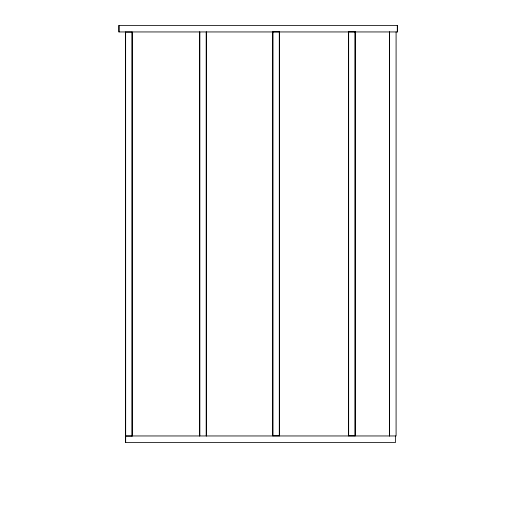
<?xml version="1.0" encoding="UTF-8"?>
<svg xmlns="http://www.w3.org/2000/svg" width="508" height="508" viewBox="0 0 508 508"><rect width="100%" height="100%" fill="white"/><g stroke="black" fill="none" stroke-linecap="round" stroke-linejoin="round"><path stroke-width="0.76" d="M125.533 435.959L396.088 435.959L396.088 31.947M125.501 436.074L132.188 436.074L132.188 32.055L125.501 32.055L125.533 442.506L395.484 442.506L395.484 435.959M397.288 25.4L397.288 31.947M389.541 31.947L389.541 435.959M389.401 31.947L389.401 435.959M355.06 31.839L355.06 435.851M348.659 31.839L348.659 435.851M279.292 31.839L279.292 435.851M272.885 31.839L272.885 435.851M206.356 31.947L206.356 435.959M206.21 31.947L206.21 435.959M199.809 31.947L199.809 435.959M199.669 31.947L199.669 435.959M132.042 32.055L132.042 436.074M125.641 32.055L125.679 442.506M119.024 25.4L119.024 31.947M397.427 25.4L118.885 25.4L118.885 31.947L397.427 31.947L397.427 25.4M279.432 31.839L272.745 31.839L272.745 435.851L279.432 435.851L279.432 31.839M355.2 31.839L348.513 31.839L348.513 435.851L355.2 435.851L355.2 31.839"/></g></svg>
